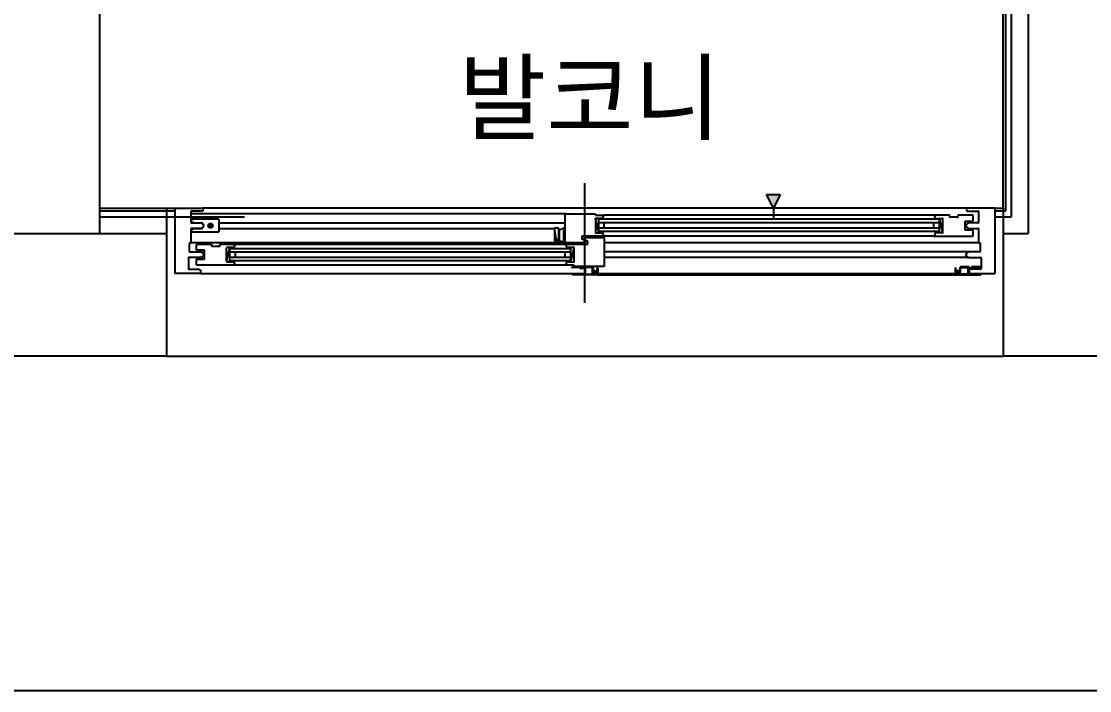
# Model space of a CAD drawing. Header units: millimetres. Extents: x -33000 to 294000, y 0 to 42408.
# Drawn here: x 55961 to 57876, y 7286 to 8484 of the extents above; entities that cross this region are included whole.
import ezdxf
from ezdxf.enums import TextEntityAlignment as Align

# ---------------------------------------------------------------- set-up
doc = ezdxf.new("R2010")
doc.units = ezdxf.units.MM
doc.header["$LTSCALE"] = 50
doc.layers.add('arch', color=8, linetype='Continuous')
doc.layers.add('실명', color=9, linetype='Continuous')
doc.styles.add('FORTELINE', font='malgun.ttf')

msp = doc.modelspace()

# ---------------------------------------------------------------- hatches: boundary and pattern name
at = {"layer": 'arch'}
h = msp.add_hatch(color=256, dxfattribs=at)
h.dxf.hatch_style = 1
h.paths.add_polyline_path([(57296.7, 8174.6), (57321.7, 8174.6), (57309.2, 8149.6)])

# ---------------------------------------------------------------- linework, layer by layer
for p, q in [((56101.2, 9379.6), (56101.2, 8104.6)), ((57721.2, 8149.6), (57721.2, 8679.6)), ((57725.7, 8145.1), (57725.7, 8679.6)), ((57736.2, 8134.6), (57736.2, 8679.6)), ((57766.2, 8679.6), (57766.2, 8104.6)), ((56971.2, 7980.6), (56971.2, 8194.6)), ((57309.2, 8149.6), (57296.7, 8174.6)), ((57296.7, 8174.6), (57321.7, 8174.6)), ((57321.7, 8174.6), (57309.2, 8149.6)), ((56101.2, 8149.6), (56236.2, 8149.6)), ((56101.2, 8145.1), (56236.2, 8145.1)), ((56221.2, 8149.6), (56221.2, 8032.6)), ((56236.2, 8149.6), (56285.7, 8149.6)), ((56236.2, 8149.6), (56236.2, 8032.6)), ((56265.2, 8143.6), (56265.2, 8124.6)), ((56936.2, 8139.6), (56265.2, 8139.6)), ((56285.8, 8144.6), (56266.2, 8144.6)), ((57656.7, 8149.6), (56285.7, 8149.6)), ((56286.7, 8148.6), (56286.7, 8145.6)), ((56936.2, 8087.6), (56936.2, 8139.6)), ((56936.2, 8139.6), (56989.7, 8139.6)), ((56990.2, 8139.1), (56990.2, 8137.6)), ((57309.2, 8149.6), (57309.2, 8129.9)), ((57655.7, 8148.6), (57655.7, 8145.6)), ((57706.2, 8149.6), (57656.7, 8149.6)), ((57656.7, 8144.6), (57676.2, 8144.6)), ((57677.2, 8143.6), (57677.2, 8124.6)), ((57706.2, 8149.6), (57721.2, 8149.6)), ((57706.2, 8149.6), (57706.2, 8032.6)), ((57706.2, 8145.1), (57725.7, 8145.1)), ((57721.2, 8149.6), (57721.2, 8032.6)), ((56101.2, 8134.6), (56361.2, 8134.6)), ((56315.3, 8129.9), (56265.3, 8129.9)), ((56265.3, 8129.9), (56265.3, 8124.9)), ((56265.3, 8124.9), (56268.6, 8124.9)), ((56266.2, 8123.6), (56284.7, 8123.6)), ((56268.6, 8124.9), (56270.6, 8123.9)), ((56270.6, 8123.9), (56284.3, 8123.9)), ((56285.2, 8123.1), (56285.2, 8122.1)), ((56285.3, 8122.9), (56285.3, 8122.1)), ((56315.3, 8129.9), (56315.3, 8107.4)), ((56315.3, 8123.6), (56936.2, 8123.6)), ((56990.2, 8137.6), (57006.2, 8137.6)), ((56996.2, 8105.6), (56990.2, 8131.1)), ((56990.2, 8131.1), (56990.2, 8106.1)), ((57003.2, 8131.6), (56990.7, 8131.6)), ((56996.2, 8105.6), (56996.2, 8131.6)), ((57607.2, 8129.9), (56996.2, 8129.9)), ((57607.2, 8123.9), (56996.2, 8123.9)), ((57004.2, 8132.6), (57004.2, 8136.1)), ((57005.7, 8136.1), (57004.2, 8136.1)), ((57006.2, 8137.6), (57006.2, 8136.6)), ((57597.2, 8137.6), (57006.2, 8137.6)), ((57006.2, 8113.9), (57006.2, 8123.9)), ((57624.2, 8137.6), (57597.2, 8137.6)), ((57597.2, 8137.6), (57597.2, 8136.6)), ((57597.2, 8113.9), (57597.2, 8123.9)), ((57597.7, 8136.1), (57599.2, 8136.1)), ((57599.2, 8132.6), (57599.2, 8136.1)), ((57600.2, 8131.6), (57612.7, 8131.6)), ((57613.2, 8106.1), (57607.2, 8131.6)), ((57607.2, 8105.6), (57607.2, 8131.6)), ((57613.2, 8106.1), (57613.2, 8131.1)), ((57625.2, 8135.1), (57625.2, 8136.6)), ((57638.7, 8133.6), (57626.7, 8133.6)), ((57640.2, 8136.6), (57640.2, 8135.1)), ((57666.2, 8137.6), (57641.2, 8137.6)), ((57653.2, 8110.6), (57653.2, 8126.6)), ((57653.2, 8126.6), (57666.7, 8126.6)), ((57657.2, 8123.1), (57657.2, 8122.1)), ((57676.2, 8123.6), (57657.7, 8123.6)), ((57667.2, 8127.1), (57667.2, 8136.6)), ((57706.2, 8134.6), (57736.2, 8134.6)), ((55346.2, 8104.6), (56221.2, 8104.6)), ((56221.2, 8104.6), (56221.2, 7884.6)), ((56265.2, 8112.6), (56265.2, 8088.6)), ((56265.3, 8112.4), (56268.6, 8112.4)), ((56265.3, 8112.4), (56265.3, 8107.4)), ((56265.3, 8107.4), (56315.3, 8107.4)), ((56284.7, 8113.6), (56266.2, 8113.6)), ((56268.6, 8112.4), (56270.6, 8113.4)), ((56270.6, 8113.4), (56284.3, 8113.4)), ((56285.2, 8115.1), (56285.2, 8114.1)), ((56285.3, 8115.2), (56285.3, 8114.4)), ((56315.3, 8113.6), (56916.8, 8113.6)), ((56916.8, 8113.5), (56916.8, 8092.4)), ((56919.8, 8094.9), (56916.9, 8113.3)), ((56917.8, 8114.5), (56923, 8114.5)), ((56924, 8113.5), (56924, 8093.4)), ((56925.3, 8110.6), (56924, 8110.6)), ((56936.2, 8114.6), (56925.3, 8110.6)), ((56925.3, 8110.6), (56925.3, 8091.1)), ((56933.6, 8087.6), (56933.6, 8110.3)), ((56933.6, 8110.3), (56936.2, 8110.3)), ((56990.7, 8105.6), (57003.2, 8105.6)), ((57607.2, 8113.9), (56996.2, 8113.9)), ((57607.2, 8107.9), (56996.2, 8107.9)), ((57004.2, 8101.1), (57004.2, 8104.6)), ((57005.7, 8101.1), (57004.2, 8101.1)), ((57004.2, 8101.1), (57005.7, 8101.1)), ((57006.2, 8100.6), (57006.2, 8099.6)), ((57597.2, 8100.6), (57597.2, 8099.6)), ((57599.2, 8101.1), (57597.7, 8101.1)), ((57597.7, 8101.1), (57599.2, 8101.1)), ((57599.2, 8101.1), (57599.2, 8104.6)), ((57612.7, 8105.6), (57600.2, 8105.6)), ((57666.7, 8110.6), (57653.2, 8110.6)), ((57657.2, 8115.1), (57657.2, 8114.1)), ((57657.7, 8113.6), (57676.2, 8113.6)), ((57667.2, 8100.6), (57667.2, 8110.1)), ((57677.2, 8112.6), (57677.2, 8088.6)), ((57721.2, 8104.6), (57766.2, 8104.6)), ((57721.2, 8104.6), (57721.2, 7884.6)), ((56262.2, 8086.6), (56262.2, 8072.6)), ((56264.2, 8087.6), (56263.2, 8087.6)), ((56935.6, 8087.6), (56264.2, 8087.6)), ((56275.2, 8075.1), (56275.2, 8084.6)), ((56276.2, 8085.6), (56301.2, 8085.6)), ((56302.2, 8084.6), (56302.2, 8083.1)), ((56303.7, 8081.6), (56315.7, 8081.6)), ((56317.2, 8083.1), (56317.2, 8084.6)), ((56318.2, 8085.6), (56345.2, 8085.6)), ((56343.2, 8080.6), (56343.2, 8084.1)), ((56344.7, 8084.1), (56343.2, 8084.1)), ((56345.2, 8085.6), (56936.2, 8085.6)), ((56345.2, 8085.6), (56345.2, 8084.6)), ((56917.7, 8091.4), (56925.3, 8091.1)), ((56924, 8093.4), (56921.7, 8093.4)), ((56924, 8093.4), (56924, 8091.1)), ((56925.3, 8091.1), (56933.6, 8089.8)), ((56936.2, 8087.6), (56933.6, 8087.6)), ((56965.7, 8087.6), (56936.2, 8087.6)), ((56936.2, 8085.6), (56976.7, 8085.6)), ((56936.2, 8084.6), (56936.2, 8085.6)), ((56936.7, 8084.1), (56938.2, 8084.1)), ((56938.2, 8080.6), (56938.2, 8084.1)), ((57006.2, 8099.6), (56965.7, 8099.6)), ((56965.7, 8099.6), (56965.7, 8094.9)), ((56965.7, 8094.9), (56975.9, 8090.6)), ((56975.7, 8089.6), (56965.7, 8087.6)), ((56976.7, 8090.3), (56966.5, 8094.7)), ((56966.7, 8095.6), (56976.7, 8097.6)), ((56976.7, 8097.6), (57006.2, 8097.6)), ((56976.7, 8085.6), (56976.7, 8090.3)), ((57597.2, 8099.6), (57006.2, 8099.6)), ((57006.2, 8097.6), (57006.2, 8045.6)), ((57678.2, 8087.6), (57006.2, 8087.6)), ((57597.2, 8099.6), (57666.2, 8099.6)), ((57678.2, 8087.6), (57679.2, 8087.6)), ((57680.2, 8086.6), (57680.2, 8072.6)), ((56263.2, 8071.6), (56284.7, 8071.6)), ((56289.2, 8074.6), (56275.7, 8074.6)), ((56285.2, 8071.1), (56285.2, 8070.1)), ((56285.2, 8063.1), (56285.2, 8062.1)), ((56289.2, 8058.6), (56289.2, 8074.6)), ((56329.2, 8054.1), (56335.2, 8079.6)), ((56329.2, 8054.1), (56329.2, 8079.1)), ((56342.2, 8079.6), (56329.7, 8079.6)), ((56335.2, 8053.6), (56335.2, 8079.6)), ((56335.2, 8077.9), (56946.2, 8077.9)), ((56335.2, 8071.9), (56946.2, 8071.9)), ((56345.2, 8061.9), (56345.2, 8071.9)), ((56936.2, 8061.9), (56936.2, 8071.9)), ((56951.7, 8079.6), (56939.2, 8079.6)), ((56946.2, 8053.6), (56946.2, 8079.6)), ((56946.2, 8053.6), (56952.2, 8079.1)), ((56952.2, 8054.1), (56952.2, 8079.1)), ((57658.2, 8071.6), (57006.2, 8071.6)), ((57657.2, 8071.1), (57657.2, 8070.1)), ((57657.2, 8063.1), (57657.2, 8062.1)), ((57679.2, 8071.6), (57657.7, 8071.6)), ((56260.7, 8060.6), (56260.7, 8041.6)), ((56284.7, 8061.6), (56261.7, 8061.6)), ((56275.2, 8048.6), (56275.2, 8058.1)), ((56275.7, 8058.6), (56289.2, 8058.6)), ((56345.2, 8047.6), (56276.2, 8047.6)), ((56329.7, 8053.6), (56342.2, 8053.6)), ((56335.2, 8061.9), (56946.2, 8061.9)), ((56335.2, 8055.9), (56946.2, 8055.9)), ((56343.2, 8049.1), (56343.2, 8052.6)), ((56343.2, 8049.1), (56344.7, 8049.1)), ((56344.7, 8049.1), (56343.2, 8049.1)), ((56345.2, 8048.6), (56345.2, 8047.6)), ((56936.2, 8047.6), (56345.2, 8047.6)), ((56936.2, 8048.6), (56936.2, 8047.6)), ((56952.2, 8047.6), (56936.2, 8047.6)), ((56936.7, 8049.1), (56938.2, 8049.1)), ((56938.2, 8049.1), (56938.2, 8052.7)), ((56939.2, 8053.6), (56951.7, 8053.6)), ((56948, 8043.1), (56948, 8043.6)), ((56949, 8043.1), (56948, 8043.1)), ((56949, 8044.6), (56965, 8044.6)), ((56962.5, 8043.6), (56949.5, 8043.6)), ((56952.2, 8046.1), (56952.2, 8047.6)), ((57006.2, 8045.6), (56952.7, 8045.6)), ((56962.5, 8042.6), (56962.5, 8043.6)), ((56965, 8043.8), (56963.5, 8043.8)), ((56963.5, 8043.8), (56963.5, 8042.6)), ((56965, 8044.6), (56965, 8043.8)), ((56969.5, 8043.8), (56969.5, 8044.6)), ((56969.5, 8044.6), (56985, 8044.6)), ((56971, 8043.8), (56969.5, 8043.8)), ((56971, 8042.6), (56971, 8043.8)), ((56972, 8043.6), (56972, 8031.6)), ((56985, 8043.6), (56972, 8043.6)), ((56985, 8031.6), (56985, 8043.6)), ((56986, 8043.6), (56986, 8038.1)), ((57658.2, 8061.6), (57006.2, 8061.6)), ((57643.7, 8043.6), (57643.7, 8038.1)), ((57660.2, 8044.6), (57644.7, 8044.6)), ((57644.7, 8031.6), (57644.7, 8043.6)), ((57644.7, 8043.6), (57657.7, 8043.6)), ((57657.7, 8061.6), (57680.7, 8061.6)), ((57657.7, 8043.6), (57657.7, 8031.6)), ((57658.7, 8042.6), (57658.7, 8043.8)), ((57658.7, 8043.8), (57660.2, 8043.8)), ((57660.2, 8043.8), (57660.2, 8044.6)), ((57680.7, 8044.6), (57664.7, 8044.6)), ((57664.7, 8044.6), (57664.7, 8043.8)), ((57664.7, 8043.8), (57666.2, 8043.8)), ((57666.2, 8043.8), (57666.2, 8042.6)), ((57667.2, 8042.6), (57667.2, 8043.6)), ((57667.2, 8043.6), (57680.2, 8043.6)), ((57680.7, 8043.1), (57681.7, 8043.1)), ((57681.7, 8060.6), (57681.7, 8041.6)), ((56281.2, 8032.6), (56236.2, 8032.6)), ((56261.7, 8040.6), (56280.7, 8040.6)), ((56280.7, 8040.6), (56280.7, 8039.6)), ((56280.7, 8039.6), (56282.2, 8039.6)), ((56281.2, 8032.6), (56971, 8032.6)), ((56282.2, 8039.6), (56282.2, 8033.6)), ((56948, 8031.6), (56948, 8032.1)), ((56948, 8032.1), (56949, 8032.1)), ((56987, 8030.6), (56949, 8030.6)), ((56949.5, 8031.6), (56971, 8031.6)), ((56963.5, 8042.6), (56971, 8042.6)), ((56971, 8041.6), (56963.5, 8041.6)), ((56971, 8031.6), (56971, 8041.6)), ((56972, 8031.6), (56985, 8031.6)), ((56986, 8036.1), (56986, 8031.6)), ((56986, 8031.6), (56987, 8031.6)), ((56986.5, 8037.6), (56993, 8037.6)), ((56993, 8036.6), (56986.5, 8036.6)), ((56993.2, 8030.6), (56990.1, 8030.6)), ((56993, 8031.6), (56993.5, 8031.6)), ((56993.5, 8030.6), (56993, 8030.6)), ((56993.5, 8038.1), (56993.5, 8042.1)), ((56993.5, 8031.6), (56993.5, 8036.1)), ((56993.5, 8030.6), (57639.7, 8030.6)), ((56994.5, 8042.1), (56994.5, 8031.6)), ((56994.5, 8032.6), (57635.2, 8032.6)), ((57635.2, 8042.1), (57635.2, 8031.6)), ((57636.2, 8038.1), (57636.2, 8042.1)), ((57636.7, 8030.6), (57636.2, 8036.1)), ((57636.2, 8030.6), (57636.7, 8030.6)), ((57643.2, 8037.6), (57636.7, 8037.6)), ((57636.7, 8036.6), (57643.2, 8036.6)), ((57643.7, 8031.6), (57642.7, 8031.6)), ((57642.7, 8030.6), (57680.7, 8030.6)), ((57643.7, 8036.1), (57643.7, 8031.6)), ((57657.7, 8031.6), (57644.7, 8031.6)), ((57666.2, 8042.6), (57658.7, 8042.6)), ((57658.7, 8031.6), (57658.7, 8041.6)), ((57658.7, 8041.6), (57666.2, 8041.6)), ((57680.2, 8031.6), (57658.7, 8031.6)), ((57660.2, 8039.6), (57660.2, 8033.6)), ((57661.7, 8039.6), (57660.2, 8039.6)), ((57661.2, 8032.6), (57706.2, 8032.6)), ((57661.7, 8040.6), (57661.7, 8039.6)), ((57680.7, 8040.6), (57661.7, 8040.6)), ((57681.7, 8032.1), (57680.7, 8032.1)), ((57681.7, 8031.6), (57681.7, 8032.1)), ((56221.2, 7884.6), (55346.2, 7884.6)), ((56221.2, 7884.6), (57721.2, 7884.6)), ((58241.2, 7884.6), (57721.2, 7884.6)), ((47606.2, 7285.8), (62198.3, 7285.8))]:
    msp.add_line(p, q, dxfattribs=at)
for centre, radius in [((56300.3, 8118.6, 0), 4), ((56300.3, 8118.6, 0), 2), ((56990.1, 8033.5, 0), 2.9), ((56990.1, 8033.5, 0), 1.53), ((57639.7, 8033.5, 0), 2.9), ((57639.7, 8033.5, 0), 1.53)]:
    msp.add_circle(centre, radius, dxfattribs=at)
for centre, radius, start, end in [((56266.2, 8143.6), 1, 90, 180), ((56285.7, 8148.6), 1, 0, 90), ((56285.7, 8145.6), 1, 270, 0), ((56989.7, 8139.1), 0.5, 0, 90), ((57656.7, 8148.6), 1, 90, 180), ((57656.7, 8145.6), 1, 180, 270), ((57676.2, 8143.6), 1, 0, 90), ((56266.2, 8124.6), 1, 180, 270), ((56284.3, 8122.9), 1, 0, 90), ((56284.7, 8123.1), 0.5, 0, 90), ((56285.7, 8122.1), 0.5, 180, 261.7868), ((56284.8, 8118.6), 3.5, 278.2132, 81.7868), ((56285.2, 8118.6), 3, 278.2132, 81.7868), ((56990.7, 8131.1), 0.5, 90, 180), ((57003.2, 8132.6), 1, 270, 0.0471), ((57005.7, 8136.6), 0.5, 270, 0), ((57597.7, 8136.6), 0.5, 180, 270), ((57600.2, 8132.6), 1, 179.9529, 270), ((57612.7, 8131.1), 0.5, 0, 90), ((57624.2, 8136.6), 1, 0, 90), ((57626.7, 8135.1), 1.5, 180, 270), ((57638.7, 8135.1), 1.5, 270, 0), ((57641.2, 8136.6), 1, 90, 180), ((57657.2, 8118.6), 3, 98.2132, 261.7868), ((57656.7, 8122.1), 0.5, 278.2132, 360), ((57657.7, 8123.1), 0.5, 90, 180), ((57666.2, 8136.6), 1, 0, 90), ((57666.7, 8127.1), 0.5, 270, 0), ((57676.2, 8124.6), 1, 270, 0), ((56266.2, 8112.6), 1, 90, 180), ((56284.3, 8114.4), 1, 270, 0), ((56284.7, 8114.1), 0.5, 270, 0), ((56285.7, 8115.1), 0.5, 98.2132, 180), ((56917.8, 8113.5), 1, 90, 180), ((56917.9, 8113.5), 1, 90, 188.9365), ((56923, 8113.5), 1, 359.9142, 90), ((56990.7, 8106.1), 0.5, 180, 270), ((57003.2, 8104.6), 1, 359.9529, 90), ((57005.7, 8100.6), 0.5, 0, 90), ((57005.7, 8100.6), 0.5, 0, 90), ((57597.7, 8100.6), 0.5, 90, 180), ((57600.2, 8104.6), 1, 90, 180.0471), ((57612.7, 8106.1), 0.5, 270, 0), ((57656.7, 8115.1), 0.5, 360, 81.7868), ((57657.7, 8114.1), 0.5, 180, 270), ((57666.2, 8100.6), 1, 270, 0), ((57666.7, 8110.1), 0.5, 0, 90), ((57676.2, 8112.6), 1, 0, 90), ((56263.2, 8086.6), 1, 90, 180), ((56264.2, 8088.6), 1, 270, 0), ((56276.2, 8084.6), 1, 90, 180), ((56301.2, 8084.6), 1, 0, 90), ((56303.7, 8083.1), 1.5, 180, 270), ((56315.7, 8083.1), 1.5, 270, 0), ((56318.2, 8084.6), 1, 90, 180), ((56344.7, 8084.6), 0.5, 270, 0), ((56917.8, 8092.4), 1, 180, 267.7225), ((56921.7, 8095.3), 1.88, 191.1199, 270), ((56936.7, 8084.6), 0.5, 180, 270), ((56966.7, 8095.1), 0.5, 90, 245.0681), ((56975.7, 8090.1), 0.5, 270, 65.0681), ((57678.2, 8088.6), 1, 180, 270), ((57679.2, 8086.6), 1, 0, 90), ((56263.2, 8072.6), 1, 180, 270), ((56275.7, 8075.1), 0.5, 180, 270), ((56284.7, 8071.1), 0.5, 0, 90), ((56285.7, 8070.1), 0.5, 180, 261.7868), ((56285.7, 8063.1), 0.5, 98.2132, 180), ((56285.2, 8066.6), 3, 278.2132, 81.7868), ((56329.7, 8079.1), 0.5, 90, 180), ((56342.2, 8080.6), 1, 270, 0.0471), ((56939.2, 8080.6), 1, 179.9529, 270), ((56951.7, 8079.1), 0.5, 0, 90), ((57657.2, 8066.6), 3, 98.2132, 261.7868), ((57656.7, 8070.1), 0.5, 278.2132, 360), ((57656.7, 8063.1), 0.5, 360, 81.7868), ((57657.7, 8071.1), 0.5, 90, 180), ((57679.2, 8072.6), 1, 270, 0), ((56261.7, 8060.6), 1, 90, 180), ((56275.7, 8058.1), 0.5, 90, 180), ((56276.2, 8048.6), 1, 180, 270), ((56284.7, 8062.1), 0.5, 270, 0), ((56329.7, 8054.1), 0.5, 180, 270), ((56342.2, 8052.6), 1, 359.9529, 90), ((56344.7, 8048.6), 0.5, 0, 90), ((56936.7, 8048.6), 0.5, 90, 180), ((56939.2, 8052.6), 1, 90, 180.0471), ((56949, 8043.6), 1, 90, 180), ((56949.5, 8043.1), 0.5, 90, 180), ((56951.7, 8054.1), 0.5, 270, 0), ((56952.7, 8046.1), 0.5, 180, 270), ((56985, 8043.6), 1, 0, 90), ((57644.7, 8043.6), 1, 90, 180), ((57657.7, 8062.1), 0.5, 180, 270), ((57680.2, 8043.1), 0.5, 0, 90), ((57680.7, 8060.6), 1, 0, 90), ((57680.7, 8043.6), 1, 0, 90), ((56261.7, 8041.6), 1, 180, 270), ((56281.2, 8033.6), 1, 270, 0), ((56949, 8031.6), 1, 180, 270), ((56949.5, 8032.1), 0.5, 180, 270), ((56963.5, 8042.6), 1, 180, 270), ((56986.5, 8038.1), 0.5, 180, 270), ((56986.5, 8036.1), 0.5, 90, 180), ((56987, 8031.1), 0.5, 270, 90), ((56993, 8031.1), 0.5, 90, 270), ((56993, 8038.1), 0.5, 270, 0), ((56993, 8036.1), 0.5, 0, 90), ((56994, 8042.1), 0.5, 360, 180), ((56993.5, 8031.6), 1, 270, 0), ((57635.7, 8042.1), 0.5, 360, 180), ((57636.2, 8031.6), 1, 180, 270), ((57636.7, 8038.1), 0.5, 180, 270), ((57636.7, 8036.1), 0.5, 90, 180), ((57636.7, 8031.1), 0.5, 270, 90), ((57642.7, 8031.1), 0.5, 90, 270), ((57643.2, 8038.1), 0.5, 270, 0), ((57643.2, 8036.1), 0.5, 0, 90), ((57661.2, 8033.6), 1, 180, 270), ((57666.2, 8042.6), 1, 270, 0), ((57680.2, 8032.1), 0.5, 270, 0), ((57680.7, 8041.6), 1, 270, 0), ((57680.7, 8031.6), 1, 270, 0)]:
    msp.add_arc(centre, radius, start, end, dxfattribs=at)

# ---------------------------------------------------------------- texts
at = {"layer": '실명', "linetype": 'ByBlock', "style": 'FORTELINE'}
msp.add_text('발코니', height=125, dxfattribs=at).set_placement((56980.5, 8348, 0), align=Align.MIDDLE_CENTER)

doc.saveas('drawing.dxf')
